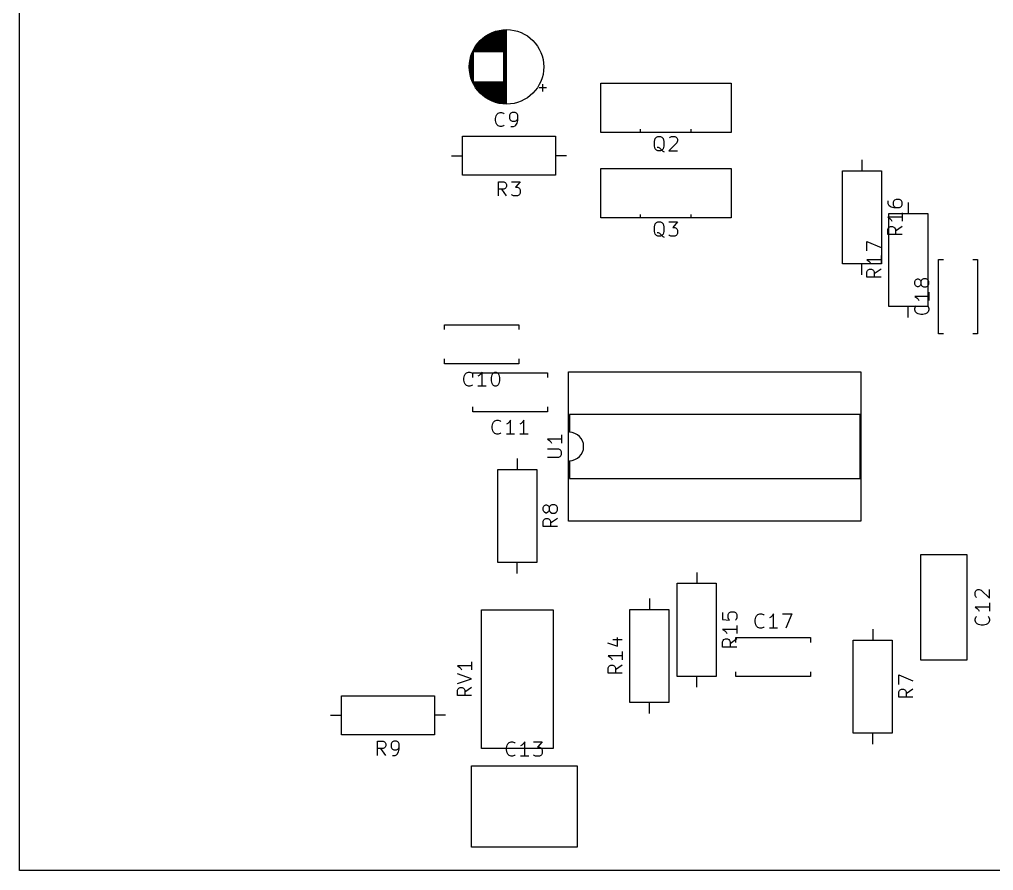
# Model space of a CAD drawing. Header units: millimetres. Extents: x 20 to 168, y -138 to -20.
# Drawn here: x 20 to 88.5, y -138 to -78.2 of the extents above; entities that cross this region are included whole.
import ezdxf

# ---------------------------------------------------------------- set-up
doc = ezdxf.new("R2010")
doc.units = ezdxf.units.MM
doc.layers.add('Edge.Cuts', color=40, linetype='CONTINUOUS', true_color=0xfabd2f)
doc.layers.add('F.Silkscreen', color=254, linetype='CONTINUOUS', true_color=0xebdbb2)

msp = doc.modelspace()

# ---------------------------------------------------------------- linework, layer by layer
at = {"layer": 'Edge.Cuts', "linetype": 'CONTINUOUS'}
for p, q in [((20, -138), (20, -20)), ((168, -138), (20, -138))]:
    msp.add_line(p, q, dxfattribs=at)
at = {"layer": 'F.Silkscreen', "linetype": 'CONTINUOUS'}
for p, q in [((52.69, -80.46), (52.69, -79.435)), ((52.73, -80.46), (52.73, -79.406)), ((52.77, -80.46), (52.77, -79.378)), ((52.81, -80.46), (52.81, -79.351)), ((52.85, -80.46), (52.85, -79.325)), ((52.89, -80.46), (52.89, -79.301)), ((52.93, -80.46), (52.93, -79.277)), ((52.97, -80.46), (52.97, -79.254)), ((53.01, -80.46), (53.01, -79.232)), ((53.05, -80.46), (53.05, -79.211)), ((53.09, -80.46), (53.09, -79.191)), ((53.13, -80.46), (53.13, -79.171)), ((53.17, -80.46), (53.17, -79.153)), ((53.21, -80.46), (53.21, -79.135)), ((53.25, -80.46), (53.25, -79.118)), ((53.29, -80.46), (53.29, -79.102)), ((53.33, -80.46), (53.33, -79.087)), ((53.37, -80.46), (53.37, -79.072)), ((53.41, -80.46), (53.41, -79.058)), ((53.45, -80.46), (53.45, -79.045)), ((53.49, -80.46), (53.49, -79.033)), ((53.53, -80.46), (53.53, -79.021)), ((53.57, -80.46), (53.57, -79.01)), ((53.61, -80.46), (53.61, -78.999)), ((53.65, -80.46), (53.65, -78.99)), ((53.69, -80.46), (53.69, -78.981)), ((53.73, -80.46), (53.73, -78.972)), ((53.77, -80.46), (53.77, -78.964)), ((53.81, -80.46), (53.81, -78.957)), ((53.85, -80.46), (53.85, -78.951)), ((53.89, -80.46), (53.89, -78.945)), ((53.93, -80.46), (53.93, -78.94)), ((53.97, -80.46), (53.97, -78.935)), ((54.01, -80.46), (54.01, -78.931)), ((54.05, -84.072), (54.05, -78.928)), ((54.09, -84.075), (54.09, -78.925)), ((54.13, -84.077), (54.13, -78.923)), ((54.17, -84.079), (54.17, -78.921)), ((54.21, -84.08), (54.21, -78.92)), ((54.25, -84.08), (54.25, -78.92)), ((52.05, -80.46), (52.05, -80.117)), ((52.09, -80.46), (52.09, -80.057)), ((52.13, -80.46), (52.13, -80.001)), ((52.17, -80.46), (52.17, -79.947)), ((52.21, -80.46), (52.21, -79.896)), ((52.25, -80.46), (52.25, -79.848)), ((52.29, -80.46), (52.29, -79.801)), ((52.33, -80.46), (52.33, -79.757)), ((52.37, -80.46), (52.37, -79.715)), ((52.41, -80.46), (52.41, -79.675)), ((52.45, -80.46), (52.45, -79.636)), ((52.49, -80.46), (52.49, -79.599)), ((52.53, -80.46), (52.53, -79.564)), ((52.57, -80.46), (52.57, -79.53)), ((52.61, -80.46), (52.61, -79.497)), ((52.65, -80.46), (52.65, -79.465)), ((51.77, -82.305), (51.77, -80.695)), ((51.81, -82.414), (51.81, -80.586)), ((51.85, -82.511), (51.85, -80.489)), ((51.89, -82.598), (51.89, -80.402)), ((51.93, -82.677), (51.93, -80.323)), ((51.97, -80.46), (51.97, -80.249)), ((52.01, -80.46), (52.01, -80.181)), ((51.65, -81.783), (51.65, -81.217)), ((51.69, -82.017), (51.69, -80.983)), ((51.73, -82.177), (51.73, -80.823)), ((51.97, -82.751), (51.97, -82.54)), ((52.01, -82.819), (52.01, -82.54)), ((52.05, -82.883), (52.05, -82.54)), ((52.09, -82.943), (52.09, -82.54)), ((52.13, -82.999), (52.13, -82.54)), ((52.17, -83.053), (52.17, -82.54)), ((52.21, -83.104), (52.21, -82.54)), ((52.25, -83.152), (52.25, -82.54)), ((52.29, -83.199), (52.29, -82.54)), ((52.33, -83.243), (52.33, -82.54)), ((52.37, -83.285), (52.37, -82.54)), ((52.41, -83.325), (52.41, -82.54)), ((52.45, -83.364), (52.45, -82.54)), ((52.49, -83.401), (52.49, -82.54)), ((52.53, -83.436), (52.53, -82.54)), ((52.57, -83.47), (52.57, -82.54)), ((52.61, -83.503), (52.61, -82.54)), ((52.65, -83.535), (52.65, -82.54)), ((52.69, -83.565), (52.69, -82.54)), ((52.73, -83.594), (52.73, -82.54)), ((52.77, -83.622), (52.77, -82.54)), ((52.81, -83.649), (52.81, -82.54)), ((52.85, -83.675), (52.85, -82.54)), ((52.89, -83.699), (52.89, -82.54)), ((52.93, -83.723), (52.93, -82.54)), ((52.97, -83.746), (52.97, -82.54)), ((53.01, -83.768), (53.01, -82.54)), ((53.05, -83.789), (53.05, -82.54)), ((53.09, -83.809), (53.09, -82.54)), ((53.13, -83.829), (53.13, -82.54)), ((53.17, -83.847), (53.17, -82.54)), ((53.21, -83.865), (53.21, -82.54)), ((53.25, -83.882), (53.25, -82.54)), ((53.29, -83.898), (53.29, -82.54)), ((53.33, -83.913), (53.33, -82.54)), ((53.37, -83.928), (53.37, -82.54)), ((53.41, -83.942), (53.41, -82.54)), ((53.45, -83.955), (53.45, -82.54)), ((53.49, -83.967), (53.49, -82.54)), ((53.53, -83.979), (53.53, -82.54)), ((53.57, -83.99), (53.57, -82.54)), ((53.61, -84.001), (53.61, -82.54)), ((53.65, -84.01), (53.65, -82.54)), ((53.69, -84.019), (53.69, -82.54)), ((53.73, -84.028), (53.73, -82.54)), ((53.77, -84.036), (53.77, -82.54)), ((53.81, -84.043), (53.81, -82.54)), ((53.85, -84.049), (53.85, -82.54)), ((53.89, -84.055), (53.89, -82.54)), ((53.93, -84.06), (53.93, -82.54)), ((53.97, -84.065), (53.97, -82.54)), ((54.01, -84.069), (54.01, -82.54)), ((56.804775, -83.225), (56.804775, -82.725)), ((60.8813, -82.64), (70.0387, -82.64)), ((60.8813, -86.11), (60.8813, -82.64)), ((70.0387, -82.64), (70.0387, -86.11)), ((57.054775, -82.975), (56.554775, -82.975)), ((53.511905, -84.942914), (53.559524, -84.847676)), ((53.559524, -84.847676), (53.654762, -84.752438)), ((53.654762, -84.752438), (53.797619, -84.704819)), ((53.797619, -84.704819), (53.892857, -84.704819)), ((53.892857, -84.704819), (54.035714, -84.752438)), ((54.035714, -84.752438), (54.083333, -84.800057)), ((54.511905, -84.800057), (54.464286, -84.895295)), ((54.464286, -84.895295), (54.464286, -85.13339)), ((54.559524, -84.752438), (54.511905, -84.800057)), ((54.654762, -84.704819), (54.559524, -84.752438)), ((54.845238, -84.704819), (54.654762, -84.704819)), ((54.940476, -84.752438), (54.845238, -84.704819)), ((54.988095, -84.800057), (54.940476, -84.752438)), ((55.035714, -84.895295), (54.988095, -84.800057)), ((55.035714, -85.276247), (55.035714, -84.895295)), ((53.464286, -85.13339), (53.511905, -84.942914)), ((53.464286, -85.276247), (53.464286, -85.13339)), ((53.511905, -85.466723), (53.464286, -85.276247)), ((53.559524, -85.561961), (53.511905, -85.466723)), ((53.654762, -85.6572), (53.559524, -85.561961)), ((54.083333, -85.60958), (54.035714, -85.6572)), ((54.464286, -85.13339), (54.511905, -85.228628)), ((54.511905, -85.228628), (54.559524, -85.276247)), ((54.559524, -85.276247), (54.654762, -85.323866)), ((54.654762, -85.323866), (54.845238, -85.323866)), ((54.845238, -85.323866), (54.940476, -85.276247)), ((54.845238, -85.6572), (54.892857, -85.60958)), ((54.892857, -85.60958), (54.988095, -85.466723)), ((54.940476, -85.276247), (54.988095, -85.228628)), ((54.988095, -85.228628), (55.035714, -85.13339)), ((54.988095, -85.466723), (55.035714, -85.276247)), ((53.797619, -85.704819), (53.654762, -85.6572)), ((53.892857, -85.704819), (53.797619, -85.704819)), ((54.035714, -85.6572), (53.892857, -85.704819)), ((54.559524, -85.704819), (54.75, -85.704819)), ((54.75, -85.704819), (54.845238, -85.6572)), ((70.0387, -86.11), (60.8813, -86.11)), ((63.6775, -86.11), (63.6775, -85.89)), ((67.2425, -86.11), (67.2425, -85.89)), ((51.15, -86.38), (57.69, -86.38)), ((51.15, -89.12), (51.15, -86.38)), ((57.69, -86.38), (57.69, -89.12)), ((64.650476, -86.738152), (64.698095, -86.547676)), ((64.650476, -87.071485), (64.650476, -86.738152)), ((64.698095, -86.547676), (64.793333, -86.452438)), ((64.793333, -86.452438), (64.888571, -86.404819)), ((64.888571, -86.404819), (65.079047, -86.404819)), ((65.079047, -86.404819), (65.174285, -86.452438)), ((65.174285, -86.452438), (65.269523, -86.547676)), ((65.269523, -86.547676), (65.317142, -86.738152)), ((65.317142, -86.738152), (65.317142, -87.071485)), ((66.221904, -86.83339), (65.650476, -87.404819)), ((65.698095, -86.500057), (65.745714, -86.452438)), ((65.745714, -86.452438), (65.840952, -86.404819)), ((65.840952, -86.404819), (66.079047, -86.404819)), ((66.079047, -86.404819), (66.174285, -86.452438)), ((66.174285, -86.452438), (66.221904, -86.500057)), ((66.221904, -86.500057), (66.269523, -86.595295)), ((66.269523, -86.690533), (66.221904, -86.83339)), ((66.269523, -86.595295), (66.269523, -86.690533)), ((64.698095, -87.261961), (64.650476, -87.071485)), ((64.793333, -87.3572), (64.698095, -87.261961)), ((64.888571, -87.404819), (64.793333, -87.3572)), ((64.93619, -87.166723), (64.840952, -87.166723)), ((65.079047, -87.404819), (64.888571, -87.404819)), ((65.031428, -87.214342), (64.93619, -87.166723)), ((65.174285, -87.3572), (65.031428, -87.214342)), ((65.174285, -87.3572), (65.079047, -87.404819)), ((65.269523, -87.261961), (65.174285, -87.3572)), ((65.269523, -87.452438), (65.174285, -87.3572)), ((65.317142, -87.071485), (65.269523, -87.261961)), ((65.364761, -87.500057), (65.269523, -87.452438)), ((65.650476, -87.404819), (66.269523, -87.404819)), ((50.38, -87.75), (51.15, -87.75)), ((58.46, -87.75), (57.69, -87.75)), ((79.24, -88.04), (79.24, -88.81)), ((60.8813, -88.64), (70.0387, -88.64)), ((60.8813, -92.11), (60.8813, -88.64)), ((70.0387, -88.64), (70.0387, -92.11)), ((77.87, -88.81), (80.61, -88.81)), ((77.87, -95.35), (77.87, -88.81)), ((80.61, -88.81), (80.61, -95.35)), ((57.69, -89.12), (51.15, -89.12)), ((53.681905, -90.574819), (53.681905, -89.574819)), ((53.681905, -89.574819), (54.062857, -89.574819)), ((54.062857, -89.574819), (54.158095, -89.622438)), ((54.158095, -89.622438), (54.205714, -89.670057)), ((54.205714, -89.670057), (54.253333, -89.765295)), ((54.586667, -89.574819), (55.205714, -89.574819)), ((55.205714, -89.574819), (54.872381, -89.955771)), ((54.062857, -90.098628), (53.681905, -90.098628)), ((54.253333, -90.574819), (53.92, -90.098628)), ((54.158095, -90.051009), (54.062857, -90.098628)), ((54.205714, -90.00339), (54.158095, -90.051009)), ((54.253333, -89.908152), (54.205714, -90.00339)), ((54.253333, -89.765295), (54.253333, -89.908152)), ((54.872381, -89.955771), (55.015238, -89.955771)), ((55.015238, -89.955771), (55.110476, -90.00339)), ((55.110476, -90.00339), (55.158095, -90.051009)), ((55.158095, -90.051009), (55.205714, -90.146247)), ((55.205714, -90.384342), (55.158095, -90.47958)), ((55.205714, -90.146247), (55.205714, -90.384342)), ((54.634286, -90.5272), (54.586667, -90.47958)), ((54.729524, -90.574819), (54.634286, -90.5272)), ((55.015238, -90.574819), (54.729524, -90.574819)), ((55.110476, -90.5272), (55.015238, -90.574819)), ((55.158095, -90.47958), (55.110476, -90.5272)), ((81.064819, -90.913333), (81.064819, -91.103809)), ((81.49339, -90.913333), (81.445771, -91.008571)), ((81.445771, -91.008571), (81.445771, -91.199047)), ((81.541009, -90.865714), (81.49339, -90.913333)), ((81.636247, -90.818095), (81.541009, -90.865714)), ((81.874342, -90.818095), (81.636247, -90.818095)), ((81.96958, -90.865714), (81.874342, -90.818095)), ((82.0172, -90.913333), (81.96958, -90.865714)), ((82.064819, -91.008571), (82.0172, -90.913333)), ((82.064819, -91.199047), (82.064819, -91.008571)), ((82.5, -91.04), (82.5, -91.81)), ((81.064819, -91.103809), (81.112438, -91.199047)), ((81.112438, -91.199047), (81.160057, -91.246666)), ((81.160057, -91.246666), (81.302914, -91.341904)), ((81.302914, -91.341904), (81.49339, -91.389523)), ((81.445771, -91.199047), (81.49339, -91.294285)), ((81.49339, -91.294285), (81.541009, -91.341904)), ((81.49339, -91.389523), (81.874342, -91.389523)), ((81.541009, -91.341904), (81.636247, -91.389523)), ((81.874342, -91.389523), (81.96958, -91.341904)), ((81.96958, -91.341904), (82.0172, -91.294285)), ((82.0172, -91.294285), (82.064819, -91.199047)), ((82.064819, -91.770476), (82.064819, -92.341904)), ((70.0387, -92.11), (60.8813, -92.11)), ((63.6775, -92.11), (63.6775, -91.89)), ((64.698095, -92.547676), (64.793333, -92.452438)), ((64.793333, -92.452438), (64.888571, -92.404819)), ((64.888571, -92.404819), (65.079047, -92.404819)), ((65.079047, -92.404819), (65.174285, -92.452438)), ((65.174285, -92.452438), (65.269523, -92.547676)), ((65.650476, -92.404819), (66.269523, -92.404819)), ((66.269523, -92.404819), (65.93619, -92.785771)), ((67.2425, -92.11), (67.2425, -91.89)), ((82.064819, -92.05619), (81.064819, -92.05619)), ((81.064819, -92.05619), (81.207676, -92.151428)), ((81.13, -91.81), (83.87, -91.81)), ((81.13, -98.35), (81.13, -91.81)), ((81.207676, -92.151428), (81.302914, -92.246666)), ((81.302914, -92.246666), (81.350533, -92.341904)), ((83.87, -91.81), (83.87, -98.35)), ((64.650476, -92.738152), (64.698095, -92.547676)), ((64.650476, -93.071485), (64.650476, -92.738152)), ((64.698095, -93.261961), (64.650476, -93.071485)), ((65.269523, -92.547676), (65.317142, -92.738152)), ((65.317142, -93.071485), (65.269523, -93.261961)), ((65.317142, -92.738152), (65.317142, -93.071485)), ((65.93619, -92.785771), (66.079047, -92.785771)), ((66.079047, -92.785771), (66.174285, -92.83339)), ((66.174285, -92.83339), (66.221904, -92.881009)), ((66.221904, -92.881009), (66.269523, -92.976247)), ((66.269523, -92.976247), (66.269523, -93.214342)), ((81.064819, -92.913333), (81.112438, -92.818095)), ((81.064819, -93.294285), (81.064819, -92.913333)), ((81.112438, -92.818095), (81.160057, -92.770476)), ((81.160057, -92.770476), (81.255295, -92.722857)), ((81.255295, -92.722857), (81.398152, -92.722857)), ((81.398152, -92.722857), (81.49339, -92.770476)), ((81.49339, -92.770476), (81.541009, -92.818095)), ((81.541009, -92.818095), (81.588628, -92.913333)), ((82.064819, -92.722857), (81.588628, -93.05619)), ((81.588628, -92.913333), (81.588628, -93.294285)), ((64.793333, -93.3572), (64.698095, -93.261961)), ((64.888571, -93.404819), (64.793333, -93.3572)), ((64.93619, -93.166723), (64.840952, -93.166723)), ((65.079047, -93.404819), (64.888571, -93.404819)), ((65.031428, -93.214342), (64.93619, -93.166723)), ((65.174285, -93.3572), (65.031428, -93.214342)), ((65.174285, -93.3572), (65.079047, -93.404819)), ((65.269523, -93.261961), (65.174285, -93.3572)), ((65.269523, -93.452438), (65.174285, -93.3572)), ((65.364761, -93.500057), (65.269523, -93.452438)), ((65.698095, -93.3572), (65.650476, -93.30958)), ((65.793333, -93.404819), (65.698095, -93.3572)), ((66.079047, -93.404819), (65.793333, -93.404819)), ((66.174285, -93.3572), (66.079047, -93.404819)), ((66.221904, -93.30958), (66.174285, -93.3572)), ((66.269523, -93.214342), (66.221904, -93.30958)), ((79.584819, -94.437142), (79.584819, -93.770476)), ((79.584819, -93.770476), (80.584819, -94.199047)), ((82.064819, -93.294285), (81.064819, -93.294285)), ((80.584819, -95.05619), (79.584819, -95.05619)), ((79.584819, -95.05619), (79.727676, -95.151428)), ((79.727676, -95.151428), (79.822914, -95.246666)), ((80.584819, -94.770476), (80.584819, -95.341904)), ((84.63, -95.04), (84.967, -95.04)), ((84.63, -100.28), (84.63, -95.04)), ((87.033, -95.04), (87.37, -95.04)), ((87.37, -95.04), (87.37, -100.28)), ((80.61, -95.35), (77.87, -95.35)), ((79.24, -96.12), (79.24, -95.35)), ((79.584819, -95.913333), (79.632438, -95.818095)), ((79.632438, -95.818095), (79.680057, -95.770476)), ((79.680057, -95.770476), (79.775295, -95.722857)), ((79.775295, -95.722857), (79.918152, -95.722857)), ((79.822914, -95.246666), (79.870533, -95.341904)), ((79.918152, -95.722857), (80.01339, -95.770476)), ((80.01339, -95.770476), (80.061009, -95.818095)), ((80.061009, -95.818095), (80.108628, -95.913333)), ((80.584819, -95.722857), (80.108628, -96.05619)), ((79.584819, -96.294285), (79.584819, -95.913333)), ((80.584819, -96.294285), (79.584819, -96.294285)), ((80.108628, -95.913333), (80.108628, -96.294285)), ((82.954819, -96.588571), (83.002438, -96.493333)), ((83.002438, -96.493333), (83.050057, -96.445714)), ((83.050057, -96.445714), (83.145295, -96.398095)), ((83.145295, -96.398095), (83.192914, -96.398095)), ((83.192914, -96.398095), (83.288152, -96.445714)), ((83.288152, -96.445714), (83.335771, -96.493333)), ((83.335771, -96.493333), (83.38339, -96.588571)), ((83.431009, -96.493333), (83.38339, -96.588571)), ((83.478628, -96.445714), (83.431009, -96.493333)), ((83.573866, -96.398095), (83.478628, -96.445714)), ((83.764342, -96.398095), (83.573866, -96.398095)), ((83.85958, -96.445714), (83.764342, -96.398095)), ((83.9072, -96.493333), (83.85958, -96.445714)), ((83.954819, -96.588571), (83.9072, -96.493333)), ((82.954819, -96.779047), (82.954819, -96.588571)), ((83.002438, -96.874285), (82.954819, -96.779047)), ((83.050057, -96.921904), (83.002438, -96.874285)), ((83.145295, -96.969523), (83.050057, -96.921904)), ((83.192914, -96.969523), (83.145295, -96.969523)), ((83.288152, -96.921904), (83.192914, -96.969523)), ((83.335771, -96.874285), (83.288152, -96.921904)), ((83.38339, -96.779047), (83.335771, -96.874285)), ((83.38339, -96.588571), (83.38339, -96.779047)), ((83.38339, -96.779047), (83.431009, -96.874285)), ((83.431009, -96.874285), (83.478628, -96.921904)), ((83.478628, -96.921904), (83.573866, -96.969523)), ((83.573866, -96.969523), (83.764342, -96.969523)), ((83.764342, -96.969523), (83.85958, -96.921904)), ((83.85958, -96.921904), (83.9072, -96.874285)), ((83.9072, -96.874285), (83.954819, -96.779047)), ((83.954819, -96.779047), (83.954819, -96.588571)), ((83.954819, -97.63619), (82.954819, -97.63619)), ((82.954819, -97.63619), (83.097676, -97.731428)), ((83.097676, -97.731428), (83.192914, -97.826666)), ((83.192914, -97.826666), (83.240533, -97.921904)), ((83.954819, -97.350476), (83.954819, -97.921904)), ((83.87, -98.35), (81.13, -98.35)), ((82.5, -99.12), (82.5, -98.35)), ((82.954819, -98.493333), (83.002438, -98.350476)), ((82.954819, -98.588571), (82.954819, -98.493333)), ((83.002438, -98.731428), (82.954819, -98.588571)), ((83.002438, -98.350476), (83.050057, -98.302857)), ((83.85958, -98.302857), (83.9072, -98.350476)), ((83.9072, -98.350476), (83.954819, -98.493333)), ((83.954819, -98.588571), (83.9072, -98.731428)), ((83.954819, -98.493333), (83.954819, -98.588571)), ((83.097676, -98.826666), (83.002438, -98.731428)), ((83.192914, -98.874285), (83.097676, -98.826666)), ((83.38339, -98.921904), (83.192914, -98.874285)), ((83.526247, -98.921904), (83.38339, -98.921904)), ((83.716723, -98.874285), (83.526247, -98.921904)), ((83.811961, -98.826666), (83.716723, -98.874285)), ((83.9072, -98.731428), (83.811961, -98.826666)), ((49.88, -99.63), (55.12, -99.63)), ((49.88, -99.967), (49.88, -99.63)), ((55.12, -99.63), (55.12, -99.967)), ((84.967, -100.28), (84.63, -100.28)), ((87.37, -100.28), (87.033, -100.28)), ((49.88, -102.37), (49.88, -102.033)), ((55.12, -102.033), (55.12, -102.37)), ((55.12, -102.37), (49.88, -102.37)), ((51.238095, -103.38339), (51.285714, -103.192914)), ((51.238095, -103.526247), (51.238095, -103.38339)), ((51.285714, -103.192914), (51.333333, -103.097676)), ((51.333333, -103.097676), (51.428571, -103.002438)), ((51.428571, -103.002438), (51.571428, -102.954819)), ((51.571428, -102.954819), (51.666666, -102.954819)), ((51.666666, -102.954819), (51.809523, -103.002438)), ((51.809523, -103.002438), (51.857142, -103.050057)), ((51.88, -103.01), (57.12, -103.01)), ((51.88, -103.347), (51.88, -103.01)), ((52.333333, -103.192914), (52.238095, -103.240533)), ((52.428571, -103.097676), (52.333333, -103.192914)), ((52.523809, -102.954819), (52.428571, -103.097676)), ((52.523809, -103.954819), (52.523809, -102.954819)), ((53.190476, -103.335771), (53.238095, -103.145295)), ((53.190476, -103.573866), (53.190476, -103.335771)), ((53.238095, -103.145295), (53.285714, -103.050057)), ((53.285714, -103.050057), (53.333333, -103.002438)), ((53.333333, -103.002438), (53.428571, -102.954819)), ((53.428571, -102.954819), (53.523809, -102.954819)), ((53.523809, -102.954819), (53.619047, -103.002438)), ((53.619047, -103.002438), (53.666666, -103.050057)), ((53.666666, -103.050057), (53.714285, -103.145295)), ((53.714285, -103.145295), (53.761904, -103.335771)), ((53.761904, -103.335771), (53.761904, -103.573866)), ((57.12, -103.01), (57.12, -103.347)), ((58.61, -102.94), (79.17, -102.94)), ((58.61, -113.44), (58.61, -102.94)), ((79.17, -102.94), (79.17, -113.44)), ((51.285714, -103.716723), (51.238095, -103.526247)), ((51.333333, -103.811961), (51.285714, -103.716723)), ((51.428571, -103.9072), (51.333333, -103.811961)), ((51.571428, -103.954819), (51.428571, -103.9072)), ((51.666666, -103.954819), (51.571428, -103.954819)), ((51.809523, -103.9072), (51.666666, -103.954819)), ((51.857142, -103.85958), (51.809523, -103.9072)), ((52.809523, -103.954819), (52.238095, -103.954819)), ((53.238095, -103.764342), (53.190476, -103.573866)), ((53.285714, -103.85958), (53.238095, -103.764342)), ((53.333333, -103.9072), (53.285714, -103.85958)), ((53.428571, -103.954819), (53.333333, -103.9072)), ((53.523809, -103.954819), (53.428571, -103.954819)), ((53.619047, -103.9072), (53.523809, -103.954819)), ((53.666666, -103.85958), (53.619047, -103.9072)), ((53.714285, -103.764342), (53.666666, -103.85958)), ((53.761904, -103.573866), (53.714285, -103.764342)), ((51.88, -105.75), (51.88, -105.413)), ((57.12, -105.413), (57.12, -105.75)), ((57.12, -105.75), (51.88, -105.75)), ((58.67, -105.94), (58.67, -107.19)), ((79.11, -105.94), (58.67, -105.94)), ((79.11, -110.44), (79.11, -105.94)), ((53.238095, -106.76339), (53.285714, -106.572914)), ((53.238095, -106.906247), (53.238095, -106.76339)), ((53.285714, -106.572914), (53.333333, -106.477676)), ((53.333333, -106.477676), (53.428571, -106.382438)), ((53.428571, -106.382438), (53.571428, -106.334819)), ((53.571428, -106.334819), (53.666666, -106.334819)), ((53.666666, -106.334819), (53.809523, -106.382438)), ((53.809523, -106.382438), (53.857142, -106.430057)), ((54.333333, -106.572914), (54.238095, -106.620533)), ((54.428571, -106.477676), (54.333333, -106.572914)), ((54.523809, -106.334819), (54.428571, -106.477676)), ((54.523809, -107.334819), (54.523809, -106.334819)), ((55.285714, -106.572914), (55.190476, -106.620533)), ((55.380952, -106.477676), (55.285714, -106.572914)), ((55.47619, -106.334819), (55.380952, -106.477676)), ((55.47619, -107.334819), (55.47619, -106.334819)), ((53.285714, -107.096723), (53.238095, -106.906247)), ((53.333333, -107.191961), (53.285714, -107.096723)), ((53.428571, -107.2872), (53.333333, -107.191961)), ((53.571428, -107.334819), (53.428571, -107.2872)), ((53.666666, -107.334819), (53.571428, -107.334819)), ((53.809523, -107.2872), (53.666666, -107.334819)), ((53.857142, -107.23958), (53.809523, -107.2872)), ((54.809523, -107.334819), (54.238095, -107.334819)), ((55.761904, -107.334819), (55.190476, -107.334819)), ((58.124819, -107.380476), (58.124819, -107.951904)), ((58.124819, -107.66619), (57.124819, -107.66619)), ((57.124819, -107.66619), (57.267676, -107.761428)), ((57.267676, -107.761428), (57.362914, -107.856666)), ((57.362914, -107.856666), (57.410533, -107.951904)), ((57.934342, -108.380476), (57.124819, -108.380476)), ((58.02958, -108.428095), (57.934342, -108.380476)), ((58.0772, -108.475714), (58.02958, -108.428095)), ((58.02958, -108.904285), (58.0772, -108.856666)), ((58.124819, -108.570952), (58.0772, -108.475714)), ((58.0772, -108.856666), (58.124819, -108.761428)), ((58.124819, -108.761428), (58.124819, -108.570952)), ((55, -109.04), (55, -109.81)), ((57.124819, -108.951904), (57.934342, -108.951904)), ((57.934342, -108.951904), (58.02958, -108.904285)), ((58.67, -109.19), (58.67, -110.44)), ((53.63, -109.81), (56.37, -109.81)), ((53.63, -116.35), (53.63, -109.81)), ((56.37, -109.81), (56.37, -116.35)), ((58.67, -110.44), (79.11, -110.44)), ((56.920057, -112.341904), (57.015295, -112.294285)), ((57.015295, -112.294285), (57.062914, -112.294285)), ((57.062914, -112.294285), (57.158152, -112.341904)), ((57.443866, -112.294285), (57.348628, -112.341904)), ((57.634342, -112.294285), (57.443866, -112.294285)), ((57.72958, -112.341904), (57.634342, -112.294285)), ((56.824819, -112.484761), (56.872438, -112.389523)), ((56.824819, -112.675237), (56.824819, -112.484761)), ((56.872438, -112.770475), (56.824819, -112.675237)), ((56.872438, -112.389523), (56.920057, -112.341904)), ((56.920057, -112.818094), (56.872438, -112.770475)), ((57.015295, -112.865713), (56.920057, -112.818094)), ((57.062914, -112.865713), (57.015295, -112.865713)), ((57.158152, -112.818094), (57.062914, -112.865713)), ((57.158152, -112.341904), (57.205771, -112.389523)), ((57.205771, -112.770475), (57.158152, -112.818094)), ((57.205771, -112.389523), (57.25339, -112.484761)), ((57.25339, -112.675237), (57.205771, -112.770475)), ((57.301009, -112.389523), (57.25339, -112.484761)), ((57.25339, -112.484761), (57.25339, -112.675237)), ((57.25339, -112.675237), (57.301009, -112.770475)), ((57.348628, -112.341904), (57.301009, -112.389523)), ((57.301009, -112.770475), (57.348628, -112.818094)), ((57.348628, -112.818094), (57.443866, -112.865713)), ((57.443866, -112.865713), (57.634342, -112.865713)), ((57.634342, -112.865713), (57.72958, -112.818094)), ((57.7772, -112.389523), (57.72958, -112.341904)), ((57.72958, -112.818094), (57.7772, -112.770475)), ((57.824819, -112.484761), (57.7772, -112.389523)), ((57.7772, -112.770475), (57.824819, -112.675237)), ((57.824819, -112.675237), (57.824819, -112.484761)), ((56.824819, -113.437142), (56.872438, -113.341904)), ((56.824819, -113.818094), (56.824819, -113.437142)), ((56.872438, -113.341904), (56.920057, -113.294285)), ((56.920057, -113.294285), (57.015295, -113.246666)), ((57.015295, -113.246666), (57.158152, -113.246666)), ((57.158152, -113.246666), (57.25339, -113.294285)), ((57.25339, -113.294285), (57.301009, -113.341904)), ((57.301009, -113.341904), (57.348628, -113.437142)), ((57.824819, -113.246666), (57.348628, -113.579999)), ((57.348628, -113.437142), (57.348628, -113.818094)), ((79.17, -113.44), (58.61, -113.44)), ((57.824819, -113.818094), (56.824819, -113.818094)), ((56.37, -116.35), (53.63, -116.35)), ((55, -117.12), (55, -116.35)), ((83.38, -115.78), (86.62, -115.78)), ((83.38, -123.22), (83.38, -115.78)), ((86.62, -115.78), (86.62, -123.22)), ((67.62, -117.04), (67.62, -117.81)), ((66.25, -117.81), (68.99, -117.81)), ((66.25, -124.35), (66.25, -117.81)), ((68.99, -117.81), (68.99, -124.35)), ((87.204819, -118.428571), (87.252438, -118.333333)), ((87.204819, -118.666666), (87.204819, -118.428571)), ((87.252438, -118.333333), (87.300057, -118.285714)), ((87.300057, -118.285714), (87.395295, -118.238095)), ((87.395295, -118.238095), (87.490533, -118.238095)), ((87.490533, -118.238095), (87.63339, -118.285714)), ((87.63339, -118.285714), (88.204819, -118.857142)), ((88.204819, -118.857142), (88.204819, -118.238095)), ((64.3, -118.88), (64.3, -119.65)), ((87.252438, -118.761904), (87.204819, -118.666666)), ((87.300057, -118.809523), (87.252438, -118.761904)), ((52.48, -119.665), (57.53, -119.665)), ((52.48, -129.415), (52.48, -119.665)), ((57.53, -119.665), (57.53, -129.415)), ((62.93, -119.65), (65.67, -119.65)), ((62.93, -126.19), (62.93, -119.65)), ((65.67, -119.65), (65.67, -126.19)), ((69.921009, -119.865714), (70.016247, -119.818095)), ((70.016247, -119.818095), (70.254342, -119.818095)), ((70.254342, -119.818095), (70.34958, -119.865714)), ((88.204819, -119.47619), (87.204819, -119.47619)), ((87.204819, -119.47619), (87.347676, -119.571428)), ((87.347676, -119.571428), (87.442914, -119.666666)), ((87.442914, -119.666666), (87.490533, -119.761904)), ((88.204819, -119.190476), (88.204819, -119.761904)), ((69.444819, -119.865714), (69.444819, -120.341904)), ((69.444819, -120.341904), (69.921009, -120.389523)), ((69.825771, -120.008571), (69.87339, -119.913333)), ((69.825771, -120.246666), (69.825771, -120.008571)), ((69.87339, -120.341904), (69.825771, -120.246666)), ((69.87339, -119.913333), (69.921009, -119.865714)), ((69.921009, -120.389523), (69.87339, -120.341904)), ((70.34958, -119.865714), (70.3972, -119.913333)), ((70.3972, -120.341904), (70.34958, -120.389523)), ((70.3972, -119.913333), (70.444819, -120.008571)), ((70.444819, -120.246666), (70.3972, -120.341904)), ((70.444819, -120.008571), (70.444819, -120.246666)), ((71.738095, -120.38339), (71.785714, -120.192914)), ((71.738095, -120.526247), (71.738095, -120.38339)), ((71.785714, -120.716723), (71.738095, -120.526247)), ((71.785714, -120.192914), (71.833333, -120.097676)), ((71.833333, -120.097676), (71.928571, -120.002438)), ((71.928571, -120.002438), (72.071428, -119.954819)), ((72.071428, -119.954819), (72.166666, -119.954819)), ((72.166666, -119.954819), (72.309523, -120.002438)), ((72.309523, -120.002438), (72.357142, -120.050057)), ((72.833333, -120.192914), (72.738095, -120.240533)), ((72.928571, -120.097676), (72.833333, -120.192914)), ((73.023809, -119.954819), (72.928571, -120.097676)), ((73.023809, -120.954819), (73.023809, -119.954819)), ((73.642857, -119.954819), (74.309523, -119.954819)), ((74.309523, -119.954819), (73.880952, -120.954819)), ((87.204819, -120.333333), (87.252438, -120.190476)), ((87.204819, -120.428571), (87.204819, -120.333333)), ((87.252438, -120.571428), (87.204819, -120.428571)), ((87.252438, -120.190476), (87.300057, -120.142857)), ((88.10958, -120.142857), (88.1572, -120.190476)), ((88.1572, -120.190476), (88.204819, -120.333333)), ((88.204819, -120.428571), (88.1572, -120.571428)), ((88.204819, -120.333333), (88.204819, -120.428571)), ((70.444819, -121.05619), (69.444819, -121.05619)), ((69.444819, -121.05619), (69.587676, -121.151428)), ((69.587676, -121.151428), (69.682914, -121.246666)), ((70.444819, -120.770476), (70.444819, -121.341904)), ((71.833333, -120.811961), (71.785714, -120.716723)), ((71.928571, -120.9072), (71.833333, -120.811961)), ((72.071428, -120.954819), (71.928571, -120.9072)), ((72.166666, -120.954819), (72.071428, -120.954819)), ((72.309523, -120.9072), (72.166666, -120.954819)), ((72.357142, -120.85958), (72.309523, -120.9072)), ((73.309523, -120.954819), (72.738095, -120.954819)), ((80, -121.04), (80, -121.81)), ((87.347676, -120.666666), (87.252438, -120.571428)), ((87.442914, -120.714285), (87.347676, -120.666666)), ((87.63339, -120.761904), (87.442914, -120.714285)), ((87.776247, -120.761904), (87.63339, -120.761904)), ((87.966723, -120.714285), (87.776247, -120.761904)), ((88.061961, -120.666666), (87.966723, -120.714285)), ((88.1572, -120.571428), (88.061961, -120.666666)), ((61.718152, -121.753333), (62.384819, -121.753333)), ((62.051485, -122.229523), (62.051485, -121.610476)), ((69.444819, -121.913333), (69.492438, -121.818095)), ((69.444819, -122.294285), (69.444819, -121.913333)), ((69.492438, -121.818095), (69.540057, -121.770476)), ((69.540057, -121.770476), (69.635295, -121.722857)), ((69.635295, -121.722857), (69.778152, -121.722857)), ((69.682914, -121.246666), (69.730533, -121.341904)), ((69.778152, -121.722857), (69.87339, -121.770476)), ((69.87339, -121.770476), (69.921009, -121.818095)), ((69.921009, -121.818095), (69.968628, -121.913333)), ((70.444819, -121.722857), (69.968628, -122.05619)), ((69.968628, -121.913333), (69.968628, -122.294285)), ((70.38, -121.63), (75.62, -121.63)), ((70.38, -121.967), (70.38, -121.63)), ((75.62, -121.63), (75.62, -121.967)), ((78.63, -121.81), (81.37, -121.81)), ((78.63, -128.35), (78.63, -121.81)), ((81.37, -121.81), (81.37, -128.35)), ((61.3372, -121.991428), (62.051485, -122.229523)), ((70.444819, -122.294285), (69.444819, -122.294285)), ((62.384819, -122.89619), (61.384819, -122.89619)), ((61.384819, -122.89619), (61.527676, -122.991428)), ((61.527676, -122.991428), (61.622914, -123.086666)), ((61.622914, -123.086666), (61.670533, -123.181904)), ((62.384819, -122.610476), (62.384819, -123.181904)), ((86.62, -123.22), (83.38, -123.22)), ((51.794819, -123.611428), (50.794819, -123.611428)), ((50.794819, -123.611428), (50.937676, -123.706666)), ((50.937676, -123.706666), (51.032914, -123.801904)), ((51.032914, -123.801904), (51.080533, -123.897142)), ((51.794819, -123.325714), (51.794819, -123.897142)), ((61.384819, -123.753333), (61.432438, -123.658095)), ((61.384819, -124.134285), (61.384819, -123.753333)), ((61.432438, -123.658095), (61.480057, -123.610476)), ((61.480057, -123.610476), (61.575295, -123.562857)), ((61.575295, -123.562857), (61.718152, -123.562857)), ((61.718152, -123.562857), (61.81339, -123.610476)), ((61.81339, -123.610476), (61.861009, -123.658095)), ((61.861009, -123.658095), (61.908628, -123.753333)), ((62.384819, -123.562857), (61.908628, -123.89619)), ((61.908628, -123.753333), (61.908628, -124.134285)), ((51.794819, -124.51619), (50.794819, -124.182857)), ((50.794819, -124.849523), (51.794819, -124.51619)), ((62.384819, -124.134285), (61.384819, -124.134285)), ((68.99, -124.35), (66.25, -124.35)), ((67.62, -125.12), (67.62, -124.35)), ((70.38, -124.37), (70.38, -124.033)), ((75.62, -124.37), (70.38, -124.37)), ((75.62, -124.033), (75.62, -124.37)), ((81.824819, -124.913332), (81.824819, -124.246666)), ((81.824819, -124.246666), (82.824819, -124.675237)), ((50.794819, -125.325714), (50.842438, -125.230476)), ((50.794819, -125.706666), (50.794819, -125.325714)), ((50.842438, -125.230476), (50.890057, -125.182857)), ((50.890057, -125.182857), (50.985295, -125.135238)), ((50.985295, -125.135238), (51.128152, -125.135238)), ((51.128152, -125.135238), (51.22339, -125.182857)), ((51.22339, -125.182857), (51.271009, -125.230476)), ((51.271009, -125.230476), (51.318628, -125.325714)), ((51.794819, -125.135238), (51.318628, -125.468571)), ((51.318628, -125.325714), (51.318628, -125.706666)), ((81.872438, -125.341904), (81.920057, -125.294285)), ((81.920057, -125.294285), (82.015295, -125.246666)), ((82.015295, -125.246666), (82.158152, -125.246666)), ((82.158152, -125.246666), (82.25339, -125.294285)), ((82.25339, -125.294285), (82.301009, -125.341904)), ((82.824819, -125.246666), (82.348628, -125.579999)), ((42.65, -125.71), (49.19, -125.71)), ((42.65, -128.45), (42.65, -125.71)), ((49.19, -125.71), (49.19, -128.45)), ((51.794819, -125.706666), (50.794819, -125.706666)), ((81.824819, -125.437142), (81.872438, -125.341904)), ((81.824819, -125.818094), (81.824819, -125.437142)), ((82.824819, -125.818094), (81.824819, -125.818094)), ((82.301009, -125.341904), (82.348628, -125.437142)), ((82.348628, -125.437142), (82.348628, -125.818094)), ((65.67, -126.19), (62.93, -126.19)), ((64.3, -126.96), (64.3, -126.19)), ((41.88, -127.08), (42.65, -127.08)), ((49.96, -127.08), (49.19, -127.08)), ((49.19, -128.45), (42.65, -128.45)), ((81.37, -128.35), (78.63, -128.35)), ((80, -129.12), (80, -128.35)), ((45.181905, -129.904819), (45.181905, -128.904819)), ((45.181905, -128.904819), (45.562857, -128.904819)), ((45.562857, -129.428628), (45.181905, -129.428628)), ((45.753333, -129.904819), (45.42, -129.428628)), ((45.562857, -128.904819), (45.658095, -128.952438)), ((45.658095, -129.381009), (45.562857, -129.428628)), ((45.658095, -128.952438), (45.705714, -129.000057)), ((45.705714, -129.33339), (45.658095, -129.381009)), ((45.705714, -129.000057), (45.753333, -129.095295)), ((45.753333, -129.238152), (45.705714, -129.33339)), ((45.753333, -129.095295), (45.753333, -129.238152)), ((46.181905, -129.000057), (46.134286, -129.095295)), ((46.134286, -129.095295), (46.134286, -129.33339)), ((46.134286, -129.33339), (46.181905, -129.428628)), ((46.229524, -128.952438), (46.181905, -129.000057)), ((46.181905, -129.428628), (46.229524, -129.476247)), ((46.324762, -128.904819), (46.229524, -128.952438)), ((46.515238, -128.904819), (46.324762, -128.904819)), ((46.610476, -128.952438), (46.515238, -128.904819)), ((46.658095, -129.000057), (46.610476, -128.952438)), ((46.610476, -129.476247), (46.658095, -129.428628)), ((46.705714, -129.095295), (46.658095, -129.000057)), ((46.658095, -129.428628), (46.705714, -129.33339)), ((46.705714, -129.476247), (46.705714, -129.095295)), ((57.53, -129.415), (52.48, -129.415)), ((54.238095, -129.38339), (54.285714, -129.192914)), ((54.238095, -129.526247), (54.238095, -129.38339)), ((54.285714, -129.192914), (54.333333, -129.097676)), ((54.333333, -129.097676), (54.428571, -129.002438)), ((54.428571, -129.002438), (54.571428, -128.954819)), ((54.571428, -128.954819), (54.666666, -128.954819)), ((54.666666, -128.954819), (54.809523, -129.002438)), ((54.809523, -129.002438), (54.857142, -129.050057)), ((55.333333, -129.192914), (55.238095, -129.240533)), ((55.428571, -129.097676), (55.333333, -129.192914)), ((55.523809, -128.954819), (55.428571, -129.097676)), ((55.523809, -129.954819), (55.523809, -128.954819)), ((56.142857, -128.954819), (56.761904, -128.954819)), ((56.761904, -128.954819), (56.428571, -129.335771)), ((56.428571, -129.335771), (56.571428, -129.335771)), ((56.571428, -129.335771), (56.666666, -129.38339)), ((56.666666, -129.38339), (56.714285, -129.431009)), ((56.714285, -129.431009), (56.761904, -129.526247)), ((46.229524, -129.476247), (46.324762, -129.523866)), ((46.229524, -129.904819), (46.42, -129.904819)), ((46.324762, -129.523866), (46.515238, -129.523866)), ((46.42, -129.904819), (46.515238, -129.8572)), ((46.515238, -129.523866), (46.610476, -129.476247)), ((46.515238, -129.8572), (46.562857, -129.80958)), ((46.562857, -129.80958), (46.658095, -129.666723)), ((46.658095, -129.666723), (46.705714, -129.476247)), ((54.285714, -129.716723), (54.238095, -129.526247)), ((54.333333, -129.811961), (54.285714, -129.716723)), ((54.428571, -129.9072), (54.333333, -129.811961)), ((54.571428, -129.954819), (54.428571, -129.9072)), ((54.666666, -129.954819), (54.571428, -129.954819)), ((54.809523, -129.9072), (54.666666, -129.954819)), ((54.857142, -129.85958), (54.809523, -129.9072)), ((55.809523, -129.954819), (55.238095, -129.954819)), ((56.190476, -129.9072), (56.142857, -129.85958)), ((56.285714, -129.954819), (56.190476, -129.9072)), ((56.571428, -129.954819), (56.285714, -129.954819)), ((56.666666, -129.9072), (56.571428, -129.954819)), ((56.714285, -129.85958), (56.666666, -129.9072)), ((56.761904, -129.764342), (56.714285, -129.85958)), ((56.761904, -129.526247), (56.761904, -129.764342)), ((51.78, -130.63), (59.22, -130.63)), ((51.78, -136.37), (51.78, -130.63)), ((59.22, -130.63), (59.22, -136.37)), ((59.22, -136.37), (51.78, -136.37))]:
    msp.add_line(p, q, dxfattribs=at)
at = {"layer": 'F.Silkscreen'}
msp.add_circle((54.25, -81.5), 2.62, dxfattribs=at)
msp.add_arc((58.67, -108.19), 1, -90, 90, dxfattribs=at)

doc.saveas('drawing.dxf')
